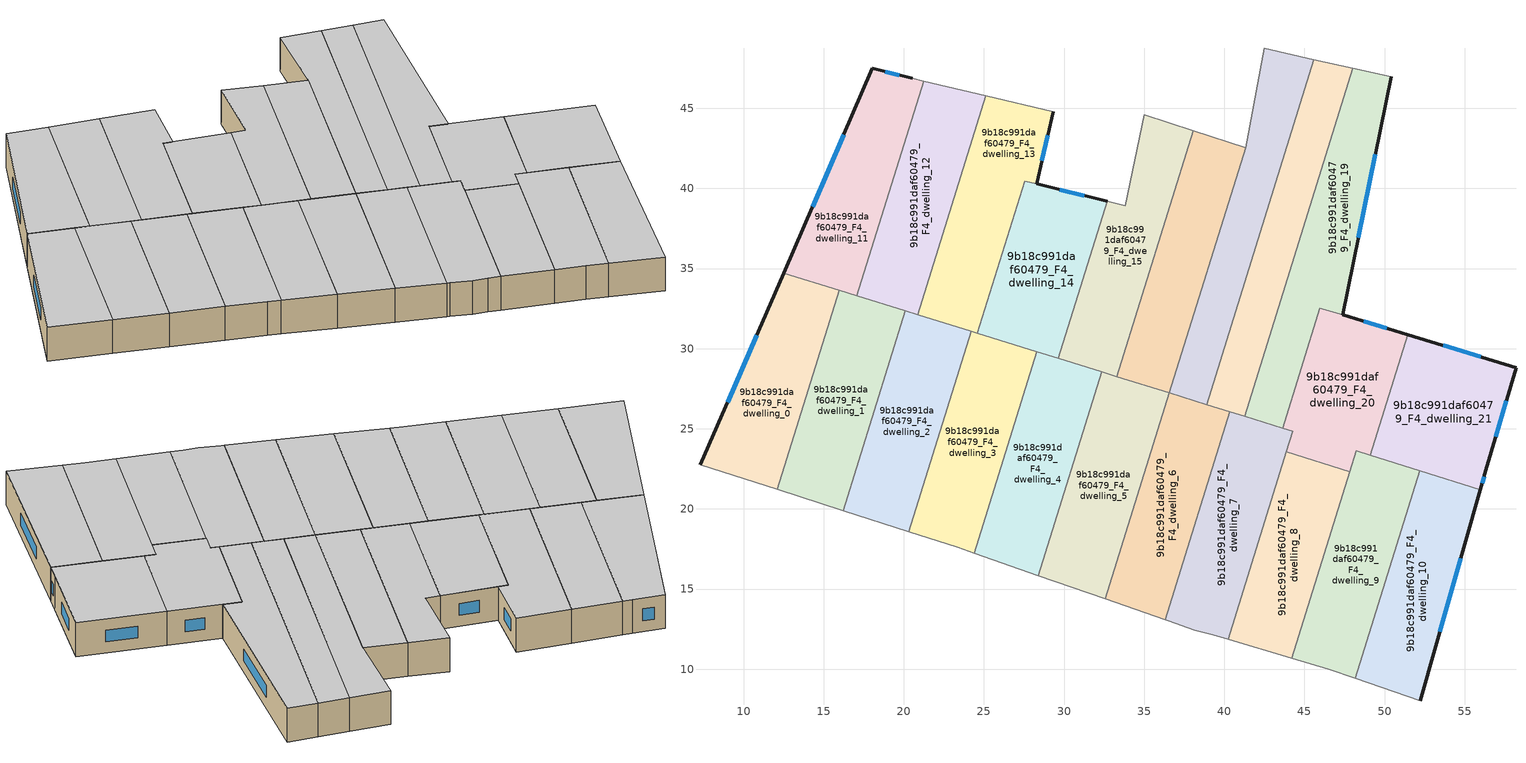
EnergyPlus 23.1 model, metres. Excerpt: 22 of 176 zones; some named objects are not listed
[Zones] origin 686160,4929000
9b18c991daf60479_F4_dwelling_0
 floor to 9b18c991daf60479_F3_dwelling_0 (EU_floor_Construction): 15.96,33.64 12.1,21.22 7.31,22.76 12.5,34.72 z12
 wall outside (EU_wall_Construction): 12.5,34.72 7.31,22.76 z12:15
 wall to 9b18c991daf60479_F4_dwelling_1 (EU_wall_Construction): 12.1,21.22 15.96,33.64 z12:15
 wall adiabatic (EU_wall_Construction): 7.31,22.76 12.1,21.22 z12:15
 wall to 9b18c991daf60479_F4_dwelling_11 (EU_wall_Construction): 15.96,33.64 12.5,34.72 z12:15
 window (EU_Window_Construction): 10.81,30.83 9,26.65 z12.98:14.02
 ceiling to 9b18c991daf60479_F5_dwelling_0 (EU_floor_Construction): 12.1,21.22 15.96,33.64 12.5,34.72 7.31,22.76 z15
9b18c991daf60479_F4_dwelling_1
 floor to 9b18c991daf60479_F3_dwelling_1 (EU_floor_Construction): 20.08,32.36 16.21,19.9 12.1,21.22 15.96,33.64 z12
 wall to 9b18c991daf60479_F4_dwelling_2 (EU_wall_Construction): 16.21,19.9 20.08,32.36 z12:15
 wall adiabatic (EU_wall_Construction): 12.1,21.22 16.21,19.9 z12:15
 wall to 9b18c991daf60479_F4_dwelling_12 (EU_wall_Construction): 20.08,32.36 17.08,33.3 z12:15
 wall to 9b18c991daf60479_F4_dwelling_11 (EU_wall_Construction): 17.08,33.3 15.96,33.64 z12:15
 ceiling to 9b18c991daf60479_F5_dwelling_1 (EU_floor_Construction): 16.21,19.9 20.08,32.36 15.96,33.64 12.1,21.22 z15
9b18c991daf60479_F4_dwelling_10
 floor to 9b18c991daf60479_F3_dwelling_10 (EU_floor_Construction): 55.98,21.21 52.24,8.05 48.17,9.43 52.2,22.39 z12
 wall outside (EU_wall_Construction): 52.24,8.05 55.98,21.21 z12:15
 wall adiabatic (EU_wall_Construction): 48.17,9.43 52.24,8.05 z12:15
 wall to 9b18c991daf60479_F4_dwelling_9 (EU_wall_Construction): 52.2,22.39 48.17,9.43 z12:15
 wall to 9b18c991daf60479_F4_dwelling_21 (EU_wall_Construction): 55.98,21.21 52.2,22.39 z12:15
 window (EU_Window_Construction): 53.46,12.33 54.76,16.93 z12.98:14.02
 ceiling to 9b18c991daf60479_F5_dwelling_10 (EU_floor_Construction): 52.24,8.05 55.98,21.21 52.2,22.39 48.17,9.43 z15
9b18c991daf60479_F4_dwelling_11
 floor to 9b18c991daf60479_F3_dwelling_11 (EU_floor_Construction): 21.24,46.69 17.08,33.3 12.5,34.72 18.04,47.5 20.51,46.87 z12
 wall outside (EU_wall_Construction): 20.51,46.87 18.04,47.5 12.5,34.72 z12:15
 wall adiabatic (EU_wall_Construction): 21.24,46.69 20.51,46.87 z12:15
 wall to 9b18c991daf60479_F4_dwelling_12 (EU_wall_Construction): 17.08,33.3 21.24,46.69 z12:15
 window (EU_Window_Construction): 16.24,43.34 14.3,38.87 / 19.71,47.07 18.85,47.29 z12.98:14.02
 ceiling to 9b18c991daf60479_F5_dwelling_11 (EU_floor_Construction): 17.08,33.3 21.24,46.69 20.51,46.87 18.04,47.5 12.5,34.72 z15
9b18c991daf60479_F4_dwelling_12
 floor to 9b18c991daf60479_F3_dwelling_12 (EU_floor_Construction): 25.11,45.77 20.87,32.12 17.08,33.3 21.24,46.69 z12
 wall to 9b18c991daf60479_F4_dwelling_13 (EU_wall_Construction): 20.87,32.12 25.11,45.77 z12:15
 wall adiabatic (EU_wall_Construction): 25.11,45.77 21.24,46.69 z12:15
 wall to 9b18c991daf60479_F4_dwelling_2 (EU_wall_Construction): 20.08,32.36 20.87,32.12 z12:15
 ceiling to 9b18c991daf60479_F5_dwelling_12 (EU_floor_Construction): 20.87,32.12 25.11,45.77 21.24,46.69 17.08,33.3 z15
9b18c991daf60479_F4_dwelling_13
 floor to 9b18c991daf60479_F3_dwelling_13 (EU_floor_Construction): 29.32,44.78 28.28,40.29 27.54,40.47 24.59,30.96 20.87,32.12 25.11,45.77 z12
 wall outside (EU_wall_Construction): 28.28,40.29 29.32,44.78 z12:15
 wall to 9b18c991daf60479_F4_dwelling_14 (EU_wall_Construction): 27.54,40.47 28.28,40.29 / 24.59,30.96 27.54,40.46 z12:15
 wall adiabatic (EU_wall_Construction): 29.32,44.78 25.11,45.77 z12:15
 wall to 9b18c991daf60479_F4_dwelling_2 (EU_wall_Construction): 20.87,32.12 24.19,31.09 z12:15
 wall to 9b18c991daf60479_F4_dwelling_3 (EU_wall_Construction): 24.19,31.09 24.59,30.96 z12:15
 window (EU_Window_Construction): 28.62,41.75 28.98,43.31 z12.98:14.02
 ceiling to 9b18c991daf60479_F5_dwelling_13 (EU_floor_Construction): 24.59,30.96 27.54,40.47 28.28,40.29 29.32,44.78 25.11,45.77 20.87,32.12 z15
9b18c991daf60479_F4_dwelling_14
 floor to 9b18c991daf60479_F3_dwelling_14 (EU_floor_Construction): 32.69,39.2 29.65,29.39 24.59,30.96 27.54,40.46 z12
 wall outside (EU_wall_Construction): 32.69,39.2 28.29,40.28 z12:15
 wall to 9b18c991daf60479_F4_dwelling_15 (EU_wall_Construction): 29.65,29.39 32.69,39.2 z12:15
 wall to 9b18c991daf60479_F4_dwelling_3 (EU_wall_Construction): 24.59,30.96 28.29,29.81 z12:15
 wall to 9b18c991daf60479_F4_dwelling_4 (EU_wall_Construction): 28.29,29.81 29.64,29.39 z12:15
 window (EU_Window_Construction): 31.26,39.55 29.72,39.93 z12.98:14.02
 ceiling to 9b18c991daf60479_F5_dwelling_14 (EU_floor_Construction): 29.65,29.39 32.69,39.2 27.54,40.46 24.59,30.96 z15
9b18c991daf60479_F4_dwelling_15
 floor to 9b18c991daf60479_F3_dwelling_15 (EU_floor_Construction): 38.06,43.62 33.29,28.26 29.65,29.39 32.69,39.2 33.82,38.92 35,44.61 z12
 wall adiabatic (EU_wall_Construction): 38.06,43.62 35,44.61 33.82,38.92 32.69,39.2 z12:15
 wall to 9b18c991daf60479_F4_dwelling_16 (EU_wall_Construction): 33.29,28.26 38.06,43.62 z12:15
 wall to 9b18c991daf60479_F4_dwelling_4 (EU_wall_Construction): 29.65,29.39 32.35,28.55 z12:15
 wall to 9b18c991daf60479_F4_dwelling_5 (EU_wall_Construction): 32.35,28.55 33.28,28.26 z12:15
 ceiling to 9b18c991daf60479_F5_dwelling_15 (EU_floor_Construction): 33.29,28.26 38.06,43.62 35,44.61 33.82,38.92 32.69,39.2 29.65,29.39 z15
9b18c991daf60479_F4_dwelling_16
 floor to 9b18c991daf60479_F3_dwelling_16 (EU_floor_Construction): 41.33,42.55 36.58,27.24 33.29,28.26 38.06,43.62 z12
 wall adiabatic (EU_wall_Construction): 41.33,42.55 38.06,43.62 z12:15
 wall to 9b18c991daf60479_F4_dwelling_17 (EU_wall_Construction): 36.58,27.24 41.33,42.55 z12:15
 wall to 9b18c991daf60479_F4_dwelling_5 (EU_wall_Construction): 33.29,28.26 36.58,27.24 z12:15
 ceiling to 9b18c991daf60479_F5_dwelling_16 (EU_floor_Construction): 36.58,27.24 41.33,42.55 38.06,43.62 33.29,28.26 z15
9b18c991daf60479_F4_dwelling_17
 floor to 9b18c991daf60479_F3_dwelling_17 (EU_floor_Construction): 45.6,48.04 38.91,26.51 36.58,27.24 41.33,42.55 42.48,48.74 z12
 wall adiabatic (EU_wall_Construction): 45.6,48.04 42.48,48.74 41.33,42.55 z12:15
 wall to 9b18c991daf60479_F4_dwelling_18 (EU_wall_Construction): 38.91,26.51 45.6,48.04 z12:15
 wall to 9b18c991daf60479_F4_dwelling_6 (EU_wall_Construction): 36.58,27.24 38.91,26.51 z12:15
 ceiling to 9b18c991daf60479_F5_dwelling_17 (EU_floor_Construction): 38.91,26.51 45.6,48.04 42.48,48.74 41.33,42.55 36.58,27.24 z15
9b18c991daf60479_F4_dwelling_18
 floor to 9b18c991daf60479_F3_dwelling_18 (EU_floor_Construction): 48.03,47.5 41.28,25.78 38.91,26.51 45.6,48.04 z12
 wall adiabatic (EU_wall_Construction): 48.03,47.5 45.6,48.04 z12:15
 wall to 9b18c991daf60479_F4_dwelling_19 (EU_wall_Construction): 41.28,25.78 48.03,47.5 z12:15
 wall to 9b18c991daf60479_F4_dwelling_7 (EU_wall_Construction): 40.33,26.07 41.28,25.78 z12:15
 wall to 9b18c991daf60479_F4_dwelling_6 (EU_wall_Construction): 38.91,26.51 40.33,26.07 z12:15
 ceiling to 9b18c991daf60479_F5_dwelling_18 (EU_floor_Construction): 41.28,25.78 48.03,47.5 45.6,48.04 38.91,26.51 z15
9b18c991daf60479_F4_dwelling_19
 floor to 9b18c991daf60479_F3_dwelling_19 (EU_floor_Construction): 50.41,46.97 47.39,32.11 45.96,32.54 43.63,25.05 41.28,25.78 48.03,47.5 z12
 wall outside (EU_wall_Construction): 47.39,32.11 50.41,46.97 z12:15
 wall adiabatic (EU_wall_Construction): 50.41,46.97 48.03,47.5 z12:15
 wall to 9b18c991daf60479_F4_dwelling_20 (EU_wall_Construction): 43.63,25.05 45.96,32.54 47.39,32.11 z12:15
 wall to 9b18c991daf60479_F4_dwelling_7 (EU_wall_Construction): 41.28,25.78 43.63,25.05 z12:15
 window (EU_Window_Construction): 48.37,36.94 49.43,42.13 z12.98:14.02
 ceiling to 9b18c991daf60479_F5_dwelling_19 (EU_floor_Construction): 43.63,25.05 45.96,32.54 47.39,32.11 50.41,46.97 48.03,47.5 41.28,25.78 z15
9b18c991daf60479_F4_dwelling_2
 floor to 9b18c991daf60479_F3_dwelling_2 (EU_floor_Construction): 24.19,31.09 20.31,18.58 16.21,19.9 20.08,32.36 z12
 wall to 9b18c991daf60479_F4_dwelling_3 (EU_wall_Construction): 20.31,18.58 24.19,31.09 z12:15
 wall adiabatic (EU_wall_Construction): 16.21,19.9 20.31,18.58 z12:15
 ceiling to 9b18c991daf60479_F5_dwelling_2 (EU_floor_Construction): 20.31,18.58 24.19,31.09 20.08,32.36 16.21,19.9 z15
9b18c991daf60479_F4_dwelling_20
 floor to 9b18c991daf60479_F3_dwelling_20 (EU_floor_Construction): 51.46,30.87 49.12,23.34 48.23,23.62 47.83,22.33 43.87,23.56 44.28,24.85 43.64,25.05 45.96,32.54 z12
 wall outside (EU_wall_Construction): 51.46,30.87 47.39,32.1 z12:15
 wall to 9b18c991daf60479_F4_dwelling_21 (EU_wall_Construction): 49.12,23.34 51.46,30.87 z12:15
 wall to 9b18c991daf60479_F4_dwelling_8 (EU_wall_Construction): 43.87,23.56 47.83,22.33 z12:15
 wall to 9b18c991daf60479_F4_dwelling_9 (EU_wall_Construction): 47.83,22.33 48.23,23.62 49.12,23.34 z12:15
 wall to 9b18c991daf60479_F4_dwelling_7 (EU_wall_Construction): 43.64,25.05 44.28,24.85 43.87,23.56 z12:15
 window (EU_Window_Construction): 50.13,31.27 48.71,31.7 z12.98:14.02
 ceiling to 9b18c991daf60479_F5_dwelling_20 (EU_floor_Construction): 49.12,23.34 51.46,30.87 45.96,32.54 43.64,25.05 44.28,24.85 43.87,23.56 47.83,22.33 48.23,23.62 z15
9b18c991daf60479_F4_dwelling_21
 floor to 9b18c991daf60479_F3_dwelling_21 (EU_floor_Construction): 58.2,28.83 56.32,22.42 55.98,21.21 49.12,23.34 51.46,30.87 z12
 wall outside (EU_wall_Construction): 55.98,21.21 56.32,22.42 58.2,28.83 51.46,30.87 z12:15
 wall to 9b18c991daf60479_F4_dwelling_9 (EU_wall_Construction): 49.12,23.34 52.2,22.39 z12:15
 window (EU_Window_Construction): 56.01,29.49 53.65,30.21 / 56.93,24.5 57.59,26.74 / 56.09,21.6 56.21,22.02 z12.98:14.02
 ceiling to 9b18c991daf60479_F5_dwelling_21 (EU_floor_Construction): 55.98,21.21 56.32,22.42 58.2,28.83 51.46,30.87 49.12,23.34 z15
9b18c991daf60479_F4_dwelling_3
 floor to 9b18c991daf60479_F3_dwelling_3 (EU_floor_Construction): 28.29,29.81 24.39,17.25 23.36,17.61 20.31,18.58 24.19,31.09 z12
 wall to 9b18c991daf60479_F4_dwelling_4 (EU_wall_Construction): 24.39,17.25 28.29,29.81 z12:15
 wall adiabatic (EU_wall_Construction): 20.31,18.58 23.36,17.61 24.39,17.25 z12:15
 ceiling to 9b18c991daf60479_F5_dwelling_3 (EU_floor_Construction): 24.39,17.25 28.29,29.81 24.19,31.09 20.31,18.58 23.36,17.61 z15
9b18c991daf60479_F4_dwelling_4
 floor to 9b18c991daf60479_F3_dwelling_4 (EU_floor_Construction): 32.35,28.55 28.4,15.85 24.39,17.25 28.29,29.81 z12
 wall to 9b18c991daf60479_F4_dwelling_5 (EU_wall_Construction): 28.4,15.85 32.35,28.55 z12:15
 wall adiabatic (EU_wall_Construction): 24.39,17.25 28.4,15.85 z12:15
 ceiling to 9b18c991daf60479_F5_dwelling_4 (EU_floor_Construction): 28.4,15.85 32.35,28.55 28.29,29.81 24.39,17.25 z15
9b18c991daf60479_F4_dwelling_5
 floor to 9b18c991daf60479_F3_dwelling_5 (EU_floor_Construction): 36.58,27.24 32.58,14.38 28.4,15.85 32.35,28.55 z12
 wall to 9b18c991daf60479_F4_dwelling_6 (EU_wall_Construction): 32.58,14.38 36.58,27.24 z12:15
 wall adiabatic (EU_wall_Construction): 28.4,15.85 32.58,14.38 z12:15
 ceiling to 9b18c991daf60479_F5_dwelling_5 (EU_floor_Construction): 32.58,14.38 36.58,27.24 32.35,28.55 28.4,15.85 z15
9b18c991daf60479_F4_dwelling_6
 floor to 9b18c991daf60479_F3_dwelling_6 (EU_floor_Construction): 40.33,26.07 36.3,13.09 32.58,14.38 36.58,27.24 z12
 wall adiabatic (EU_wall_Construction): 32.58,14.38 36.3,13.09 z12:15
 wall to 9b18c991daf60479_F4_dwelling_7 (EU_wall_Construction): 36.3,13.09 40.33,26.07 z12:15
 ceiling to 9b18c991daf60479_F5_dwelling_6 (EU_floor_Construction): 36.3,13.09 40.33,26.07 36.58,27.24 32.58,14.38 z15
9b18c991daf60479_F4_dwelling_7
 floor to 9b18c991daf60479_F3_dwelling_7 (EU_floor_Construction): 44.28,24.85 40.24,11.87 39.29,12.16 38.14,12.43 36.5,13.02 36.3,13.09 40.33,26.07 z12
 wall adiabatic (EU_wall_Construction): 36.3,13.09 36.5,13.02 38.14,12.43 39.29,12.16 40.24,11.87 z12:15
 wall to 9b18c991daf60479_F4_dwelling_8 (EU_wall_Construction): 40.24,11.87 43.87,23.56 z12:15
 ceiling to 9b18c991daf60479_F5_dwelling_7 (EU_floor_Construction): 40.24,11.87 44.28,24.85 40.33,26.07 36.3,13.09 36.5,13.02 38.14,12.43 39.29,12.16 z15
9b18c991daf60479_F4_dwelling_8
 floor to 9b18c991daf60479_F3_dwelling_8 (EU_floor_Construction): 47.83,22.33 44.21,10.68 40.24,11.87 43.87,23.56 z12
 wall adiabatic (EU_wall_Construction): 40.24,11.87 44.21,10.68 z12:15
 wall to 9b18c991daf60479_F4_dwelling_9 (EU_wall_Construction): 44.21,10.68 47.83,22.33 z12:15
 ceiling to 9b18c991daf60479_F5_dwelling_8 (EU_floor_Construction): 44.21,10.68 47.83,22.33 43.87,23.56 40.24,11.87 z15
9b18c991daf60479_F4_dwelling_9
 floor to 9b18c991daf60479_F3_dwelling_9 (EU_floor_Construction): 52.2,22.39 48.17,9.43 46.52,9.99 44.21,10.68 48.23,23.62 z12
 wall adiabatic (EU_wall_Construction): 44.21,10.68 46.52,9.99 48.17,9.43 z12:15
 ceiling to 9b18c991daf60479_F5_dwelling_9 (EU_floor_Construction): 48.17,9.43 52.2,22.39 48.23,23.62 44.21,10.68 46.52,9.99 z15
[Building]
EU S2 Campaign: North Axis=0; Terrain=City; Solar Distribution=FullExterior
[Site:Location]
Bologna: Latitude=44.5; Longitude=11.25; Time Zone=1; Elevation=37
[SizingPeriod:WeatherFileDays]
AnnualSizingPeriod: Begin Month=1; Begin Day of Month=1; End Month=12; End Day of Month=31; Day of Week for Start Day=Monday; Use Weather File Daylight Saving Period=No; Use Weather File Rain and Snow Indicators=No
[MATERIAL]
EU_InternalMass_Material: Roughness=MediumRough; Thickness=0.1; Conductivity=1; Density=1800; Specific Heat=900; Thermal Absorptance=0.9; Solar Absorptance=0.7; Visible Absorptance=0.7
[MATERIAL:NOMASS] Roughness=MediumRough; Thermal Absorptance=0.9; Solar Absorptance=0.7; Visible Absorptance=0.7
Name | Thermal Resistance
EU_wall_NoMass | 0.905828
EU_floor_NoMass | 0.67114
[WINDOWMATERIAL:SIMPLEGLAZINGSYSTEM]
EU_Window_SimpleGlazing: UFactor=4.52486; Solar Heat Gain Coefficient=0.85; Visible Transmittance=0.85
[CONSTRUCTION]
EU_wall_Construction: EU_wall_NoMass
EU_floor_Construction: EU_floor_NoMass
EU_Window_Construction: EU_Window_SimpleGlazing
EU_InternalMass_Construction: EU_InternalMass_Material
[ZONE] Type=1; Multiplier=1; Ceiling Height=autocalculate; Floor Area=autocalculate; Part of Total Floor Area=Yes
Name | Volume
9b18c991daf60479_F4_dwelling_0 | 168.732
9b18c991daf60479_F4_dwelling_1 | 168.704
9b18c991daf60479_F4_dwelling_10 | 168.722
9b18c991daf60479_F4_dwelling_11 | 168.71
9b18c991daf60479_F4_dwelling_12 | 168.747
9b18c991daf60479_F4_dwelling_13 | 176.865
9b18c991daf60479_F4_dwelling_14 | 160.482
9b18c991daf60479_F4_dwelling_15 | 168.712
9b18c991daf60479_F4_dwelling_16 | 166.007
9b18c991daf60479_F4_dwelling_17 | 171.425
9b18c991daf60479_F4_dwelling_18 | 168.713
9b18c991daf60479_F4_dwelling_19 | 201.921
9b18c991daf60479_F4_dwelling_2 | 168.715
9b18c991daf60479_F4_dwelling_20 | 152.236
9b18c991daf60479_F4_dwelling_21 | 168.708
9b18c991daf60479_F4_dwelling_3; 9b18c991daf60479_F4_dwelling_9 | 168.719
9b18c991daf60479_F4_dwelling_4 | 168.702
9b18c991daf60479_F4_dwelling_5 | 177.752
9b18c991daf60479_F4_dwelling_6 | 159.712
9b18c991daf60479_F4_dwelling_7 | 168.714
9b18c991daf60479_F4_dwelling_8 | 151.936
[INTERNALMASS] Construction=EU_InternalMass_Construction
Name | Zone or ZoneList | Surface Area
9b18c991daf60479_F4_dwelling_0_EU_InternalMass | 9b18c991daf60479_F4_dwelling_0 | 56.2443
9b18c991daf60479_F4_dwelling_1_EU_InternalMass | 9b18c991daf60479_F4_dwelling_1 | 56.2346
9b18c991daf60479_F4_dwelling_2_EU_InternalMass | 9b18c991daf60479_F4_dwelling_2 | 56.2382
9b18c991daf60479_F4_dwelling_3_EU_InternalMass | 9b18c991daf60479_F4_dwelling_3 | 56.2398
9b18c991daf60479_F4_dwelling_4_EU_InternalMass | 9b18c991daf60479_F4_dwelling_4 | 56.234
9b18c991daf60479_F4_dwelling_5_EU_InternalMass | 9b18c991daf60479_F4_dwelling_5 | 59.2505
9b18c991daf60479_F4_dwelling_6_EU_InternalMass | 9b18c991daf60479_F4_dwelling_6 | 53.2371
9b18c991daf60479_F4_dwelling_7_EU_InternalMass | 9b18c991daf60479_F4_dwelling_7 | 56.2377
9b18c991daf60479_F4_dwelling_8_EU_InternalMass | 9b18c991daf60479_F4_dwelling_8 | 50.641
9b18c991daf60479_F4_dwelling_9_EU_InternalMass | 9b18c991daf60479_F4_dwelling_9 | 56.2395
9b18c991daf60479_F4_dwelling_10_EU_InternalMass | 9b18c991daf60479_F4_dwelling_10 | 56.2407
9b18c991daf60479_F4_dwelling_11_EU_InternalMass | 9b18c991daf60479_F4_dwelling_11 | 56.237
9b18c991daf60479_F4_dwelling_12_EU_InternalMass | 9b18c991daf60479_F4_dwelling_12 | 56.249
9b18c991daf60479_F4_dwelling_13_EU_InternalMass | 9b18c991daf60479_F4_dwelling_13 | 58.9541
9b18c991daf60479_F4_dwelling_14_EU_InternalMass | 9b18c991daf60479_F4_dwelling_14 | 53.5093
9b18c991daf60479_F4_dwelling_15_EU_InternalMass | 9b18c991daf60479_F4_dwelling_15 | 56.2372
9b18c991daf60479_F4_dwelling_16_EU_InternalMass | 9b18c991daf60479_F4_dwelling_16 | 55.3355
9b18c991daf60479_F4_dwelling_17_EU_InternalMass | 9b18c991daf60479_F4_dwelling_17 | 57.1422
9b18c991daf60479_F4_dwelling_18_EU_InternalMass | 9b18c991daf60479_F4_dwelling_18 | 56.2373
9b18c991daf60479_F4_dwelling_19_EU_InternalMass | 9b18c991daf60479_F4_dwelling_19 | 67.3081
9b18c991daf60479_F4_dwelling_20_EU_InternalMass | 9b18c991daf60479_F4_dwelling_20 | 50.7654
9b18c991daf60479_F4_dwelling_21_EU_InternalMass | 9b18c991daf60479_F4_dwelling_21 | 56.2363
[OTHEREQUIPMENT] Fuel Type=Electricity; Design Level Calculation Method=Watts/Area; Power per Zone Floor Area=1; Fraction Latent=0; Fraction Radiant=0; Fraction Lost=0; Carbon Dioxide Generation Rate=0; EndUse Subcategory=EU_Step8_InternalGains
Name | Zone or ZoneList or Space or SpaceList | Schedule
EU_Step8_InternalGain_9b18c991daf60479_F4_dwelling_0_f000 | 9b18c991daf60479_F4_dwelling_0 | EU_Step8_GainSchedule_9b18c991daf60479_F4_dwelling_0_f000
EU_Step8_InternalGain_9b18c991daf60479_F4_dwelling_1_f000 | 9b18c991daf60479_F4_dwelling_1 | EU_Step8_GainSchedule_9b18c991daf60479_F4_dwelling_1_f000
EU_Step8_InternalGain_9b18c991daf60479_F4_dwelling_2_f000 | 9b18c991daf60479_F4_dwelling_2 | EU_Step8_GainSchedule_9b18c991daf60479_F4_dwelling_2_f000
EU_Step8_InternalGain_9b18c991daf60479_F4_dwelling_3_f000 | 9b18c991daf60479_F4_dwelling_3 | EU_Step8_GainSchedule_9b18c991daf60479_F4_dwelling_3_f000
EU_Step8_InternalGain_9b18c991daf60479_F4_dwelling_4_f000 | 9b18c991daf60479_F4_dwelling_4 | EU_Step8_GainSchedule_9b18c991daf60479_F4_dwelling_4_f000
EU_Step8_InternalGain_9b18c991daf60479_F4_dwelling_5_f000 | 9b18c991daf60479_F4_dwelling_5 | EU_Step8_GainSchedule_9b18c991daf60479_F4_dwelling_5_f000
EU_Step8_InternalGain_9b18c991daf60479_F4_dwelling_6_f000 | 9b18c991daf60479_F4_dwelling_6 | EU_Step8_GainSchedule_9b18c991daf60479_F4_dwelling_6_f000
EU_Step8_InternalGain_9b18c991daf60479_F4_dwelling_7_f000 | 9b18c991daf60479_F4_dwelling_7 | EU_Step8_GainSchedule_9b18c991daf60479_F4_dwelling_7_f000
EU_Step8_InternalGain_9b18c991daf60479_F4_dwelling_8_f000 | 9b18c991daf60479_F4_dwelling_8 | EU_Step8_GainSchedule_9b18c991daf60479_F4_dwelling_8_f000
EU_Step8_InternalGain_9b18c991daf60479_F4_dwelling_9_f000 | 9b18c991daf60479_F4_dwelling_9 | EU_Step8_GainSchedule_9b18c991daf60479_F4_dwelling_9_f000
EU_Step8_InternalGain_9b18c991daf60479_F4_dwelling_10_f000 | 9b18c991daf60479_F4_dwelling_10 | EU_Step8_GainSchedule_9b18c991daf60479_F4_dwelling_10_f000
EU_Step8_InternalGain_9b18c991daf60479_F4_dwelling_11_f000 | 9b18c991daf60479_F4_dwelling_11 | EU_Step8_GainSchedule_9b18c991daf60479_F4_dwelling_11_f000
EU_Step8_InternalGain_9b18c991daf60479_F4_dwelling_12_f000 | 9b18c991daf60479_F4_dwelling_12 | EU_Step8_GainSchedule_9b18c991daf60479_F4_dwelling_12_f000
EU_Step8_InternalGain_9b18c991daf60479_F4_dwelling_13_f000 | 9b18c991daf60479_F4_dwelling_13 | EU_Step8_GainSchedule_9b18c991daf60479_F4_dwelling_13_f000
EU_Step8_InternalGain_9b18c991daf60479_F4_dwelling_14_f000 | 9b18c991daf60479_F4_dwelling_14 | EU_Step8_GainSchedule_9b18c991daf60479_F4_dwelling_14_f000
EU_Step8_InternalGain_9b18c991daf60479_F4_dwelling_15_f000 | 9b18c991daf60479_F4_dwelling_15 | EU_Step8_GainSchedule_9b18c991daf60479_F4_dwelling_15_f000
EU_Step8_InternalGain_9b18c991daf60479_F4_dwelling_16_f000 | 9b18c991daf60479_F4_dwelling_16 | EU_Step8_GainSchedule_9b18c991daf60479_F4_dwelling_16_f000
EU_Step8_InternalGain_9b18c991daf60479_F4_dwelling_17_f000 | 9b18c991daf60479_F4_dwelling_17 | EU_Step8_GainSchedule_9b18c991daf60479_F4_dwelling_17_f000
EU_Step8_InternalGain_9b18c991daf60479_F4_dwelling_18_f000 | 9b18c991daf60479_F4_dwelling_18 | EU_Step8_GainSchedule_9b18c991daf60479_F4_dwelling_18_f000
EU_Step8_InternalGain_9b18c991daf60479_F4_dwelling_19_f000 | 9b18c991daf60479_F4_dwelling_19 | EU_Step8_GainSchedule_9b18c991daf60479_F4_dwelling_19_f000
EU_Step8_InternalGain_9b18c991daf60479_F4_dwelling_20_f000 | 9b18c991daf60479_F4_dwelling_20 | EU_Step8_GainSchedule_9b18c991daf60479_F4_dwelling_20_f000
EU_Step8_InternalGain_9b18c991daf60479_F4_dwelling_21_f000 | 9b18c991daf60479_F4_dwelling_21 | EU_Step8_GainSchedule_9b18c991daf60479_F4_dwelling_21_f000
[ZONEVENTILATION:DESIGNFLOWRATE] Schedule=EU_AlwaysOn; Design Flow Rate Calculation Method=AirChanges/Hour; Air Changes per Hour=0.73129; Ventilation Type=Natural; Fan Pressure Rise=0; Fan Total Efficiency=1; Constant Term Coefficient=1; Temperature Term Coefficient=0; Velocity Term Coefficient=0; Velocity Squared Term Coefficient=0; Minimum Indoor Temperature=-100; Maximum Indoor Temperature=100; Delta Temperature=-100; Minimum Outdoor Temperature=-100; Maximum Outdoor Temperature=100; Maximum Wind Speed=40
Name | Zone or ZoneList or Space or SpaceList
EU_ConstantAir_9b18c991daf60479_F4_dwelling_0 | 9b18c991daf60479_F4_dwelling_0
EU_ConstantAir_9b18c991daf60479_F4_dwelling_1 | 9b18c991daf60479_F4_dwelling_1
EU_ConstantAir_9b18c991daf60479_F4_dwelling_2 | 9b18c991daf60479_F4_dwelling_2
EU_ConstantAir_9b18c991daf60479_F4_dwelling_3 | 9b18c991daf60479_F4_dwelling_3
EU_ConstantAir_9b18c991daf60479_F4_dwelling_4 | 9b18c991daf60479_F4_dwelling_4
EU_ConstantAir_9b18c991daf60479_F4_dwelling_5 | 9b18c991daf60479_F4_dwelling_5
EU_ConstantAir_9b18c991daf60479_F4_dwelling_6 | 9b18c991daf60479_F4_dwelling_6
EU_ConstantAir_9b18c991daf60479_F4_dwelling_7 | 9b18c991daf60479_F4_dwelling_7
EU_ConstantAir_9b18c991daf60479_F4_dwelling_8 | 9b18c991daf60479_F4_dwelling_8
EU_ConstantAir_9b18c991daf60479_F4_dwelling_9 | 9b18c991daf60479_F4_dwelling_9
EU_ConstantAir_9b18c991daf60479_F4_dwelling_10 | 9b18c991daf60479_F4_dwelling_10
EU_ConstantAir_9b18c991daf60479_F4_dwelling_11 | 9b18c991daf60479_F4_dwelling_11
EU_ConstantAir_9b18c991daf60479_F4_dwelling_12 | 9b18c991daf60479_F4_dwelling_12
EU_ConstantAir_9b18c991daf60479_F4_dwelling_13 | 9b18c991daf60479_F4_dwelling_13
EU_ConstantAir_9b18c991daf60479_F4_dwelling_14 | 9b18c991daf60479_F4_dwelling_14
EU_ConstantAir_9b18c991daf60479_F4_dwelling_15 | 9b18c991daf60479_F4_dwelling_15
EU_ConstantAir_9b18c991daf60479_F4_dwelling_16 | 9b18c991daf60479_F4_dwelling_16
EU_ConstantAir_9b18c991daf60479_F4_dwelling_17 | 9b18c991daf60479_F4_dwelling_17
EU_ConstantAir_9b18c991daf60479_F4_dwelling_18 | 9b18c991daf60479_F4_dwelling_18
EU_ConstantAir_9b18c991daf60479_F4_dwelling_19 | 9b18c991daf60479_F4_dwelling_19
EU_ConstantAir_9b18c991daf60479_F4_dwelling_20 | 9b18c991daf60479_F4_dwelling_20
EU_ConstantAir_9b18c991daf60479_F4_dwelling_21 | 9b18c991daf60479_F4_dwelling_21
[HVACTEMPLATE:ZONE:IDEALLOADSAIRSYSTEM] System Availability Schedule=EU_AlwaysOn; Maximum Heating Supply Air Temperature=50; Minimum Cooling Supply Air Temperature=13; Maximum Heating Supply Air Humidity Ratio=0.0156; Minimum Cooling Supply Air Humidity Ratio=0.0077; Heating Limit=NoLimit; Cooling Limit=NoLimit; Heating Availability Schedule=EU_AlwaysOn; Cooling Availability Schedule=EU_CoolingOff; Dehumidification Control Type=ConstantSensibleHeatRatio; Cooling Sensible Heat Ratio=0.7; Dehumidification Setpoint=60; Humidification Control Type=None; Humidification Setpoint=30; Outdoor Air Method=None; Outdoor Air Flow Rate per Person=0.00944; Outdoor Air Flow Rate per Zone Floor Area=0; Outdoor Air Flow Rate per Zone=0; Demand Controlled Ventilation Type=None; Outdoor Air Economizer Type=NoEconomizer; Heat Recovery Type=None; Sensible Heat Recovery Effectiveness=0.7; Latent Heat Recovery Effectiveness=0.65
Name | Template Thermostat
9b18c991daf60479_F4_dwelling_0 | EU_HeatOnly_9b18c991daf60479_F4_dwelling_0
9b18c991daf60479_F4_dwelling_1 | EU_HeatOnly_9b18c991daf60479_F4_dwelling_1
9b18c991daf60479_F4_dwelling_2 | EU_HeatOnly_9b18c991daf60479_F4_dwelling_2
9b18c991daf60479_F4_dwelling_3 | EU_HeatOnly_9b18c991daf60479_F4_dwelling_3
9b18c991daf60479_F4_dwelling_4 | EU_HeatOnly_9b18c991daf60479_F4_dwelling_4
9b18c991daf60479_F4_dwelling_5 | EU_HeatOnly_9b18c991daf60479_F4_dwelling_5
9b18c991daf60479_F4_dwelling_6 | EU_HeatOnly_9b18c991daf60479_F4_dwelling_6
9b18c991daf60479_F4_dwelling_7 | EU_HeatOnly_9b18c991daf60479_F4_dwelling_7
9b18c991daf60479_F4_dwelling_8 | EU_HeatOnly_9b18c991daf60479_F4_dwelling_8
9b18c991daf60479_F4_dwelling_9 | EU_HeatOnly_9b18c991daf60479_F4_dwelling_9
9b18c991daf60479_F4_dwelling_10 | EU_HeatOnly_9b18c991daf60479_F4_dwelling_10
9b18c991daf60479_F4_dwelling_11 | EU_HeatOnly_9b18c991daf60479_F4_dwelling_11
9b18c991daf60479_F4_dwelling_12 | EU_HeatOnly_9b18c991daf60479_F4_dwelling_12
9b18c991daf60479_F4_dwelling_13 | EU_HeatOnly_9b18c991daf60479_F4_dwelling_13
9b18c991daf60479_F4_dwelling_14 | EU_HeatOnly_9b18c991daf60479_F4_dwelling_14
9b18c991daf60479_F4_dwelling_15 | EU_HeatOnly_9b18c991daf60479_F4_dwelling_15
9b18c991daf60479_F4_dwelling_16 | EU_HeatOnly_9b18c991daf60479_F4_dwelling_16
9b18c991daf60479_F4_dwelling_17 | EU_HeatOnly_9b18c991daf60479_F4_dwelling_17
9b18c991daf60479_F4_dwelling_18 | EU_HeatOnly_9b18c991daf60479_F4_dwelling_18
9b18c991daf60479_F4_dwelling_19 | EU_HeatOnly_9b18c991daf60479_F4_dwelling_19
9b18c991daf60479_F4_dwelling_20 | EU_HeatOnly_9b18c991daf60479_F4_dwelling_20
9b18c991daf60479_F4_dwelling_21 | EU_HeatOnly_9b18c991daf60479_F4_dwelling_21
[SIZING:ZONE] Zone Cooling Design Supply Air Temperature Input Method=SupplyAirTemperature; Zone Cooling Design Supply Air Temperature=13; Zone Heating Design Supply Air Temperature Input Method=SupplyAirTemperature; Zone Heating Design Supply Air Temperature=50; Zone Cooling Design Supply Air Humidity Ratio=0.008; Zone Heating Design Supply Air Humidity Ratio=0.008; Cooling Design Air Flow Method=DesignDay; Cooling Design Air Flow Rate=0; Cooling Minimum Air Flow per Zone Floor Area=0.000762; Cooling Minimum Air Flow=0; Cooling Minimum Air Flow Fraction=0.2; Heating Design Air Flow Method=DesignDay; Heating Design Air Flow Rate=0; Heating Maximum Air Flow per Zone Floor Area=0.002032; Heating Maximum Air Flow=0.141576; Heating Maximum Air Flow Fraction=0.3; Account for Dedicated Outdoor Air System=No; Dedicated Outdoor Air System Control Strategy=NeutralSupplyAir; Dedicated Outdoor Air Low Setpoint Temperature for Design=autosize; Dedicated Outdoor Air High Setpoint Temperature for Design=autosize; Zone Load Sizing Method=Sensible Load Only No Latent Load; Zone Latent Cooling Design Supply Air Humidity Ratio Input Method=HumidityRatioDifference; Zone Cooling Design Supply Air Humidity Ratio Difference=0.005; Zone Latent Heating Design Supply Air Humidity Ratio Input Method=HumidityRatioDifference; Zone Humidification Design Supply Air Humidity Ratio Difference=0.005
9b18c991daf60479_F4_dwelling_0; 9b18c991daf60479_F4_dwelling_1; 9b18c991daf60479_F4_dwelling_2; 9b18c991daf60479_F4_dwelling_3; 9b18c991daf60479_F4_dwelling_4; 9b18c991daf60479_F4_dwelling_5; 9b18c991daf60479_F4_dwelling_6; 9b18c991daf60479_F4_dwelling_7; 9b18c991daf60479_F4_dwelling_8; 9b18c991daf60479_F4_dwelling_9; 9b18c991daf60479_F4_dwelling_10; 9b18c991daf60479_F4_dwelling_11; 9b18c991daf60479_F4_dwelling_12; 9b18c991daf60479_F4_dwelling_13; 9b18c991daf60479_F4_dwelling_14; 9b18c991daf60479_F4_dwelling_15; 9b18c991daf60479_F4_dwelling_16; 9b18c991daf60479_F4_dwelling_17; 9b18c991daf60479_F4_dwelling_18; 9b18c991daf60479_F4_dwelling_19; 9b18c991daf60479_F4_dwelling_20; 9b18c991daf60479_F4_dwelling_21
[SCHEDULE:CONSTANT]
Name | Hourly Value
EU_AlwaysOn | 1
EU_CoolingOff | 0
[SCHEDULE:FILE] Column Number=1; Rows to Skip at Top=0; Number of Hours of Data=8760; Column Separator=Comma; Interpolate to Timestep=No; Minutes per Item=60; Adjust Schedule for Daylight Savings=Yes
Name | File
EU_Step8_GainSchedule_9b18c991daf60479_F4_dwelling_0_f000 | ../../schedules/9b18c991daf60479/9b18c991daf60479_F4_dwelling_0_f000_gain.csv
EU_Step8_GainSchedule_9b18c991daf60479_F4_dwelling_1_f000 | ../../schedules/9b18c991daf60479/9b18c991daf60479_F4_dwelling_1_f000_gain.csv
EU_Step8_GainSchedule_9b18c991daf60479_F4_dwelling_2_f000 | ../../schedules/9b18c991daf60479/9b18c991daf60479_F4_dwelling_2_f000_gain.csv
EU_Step8_GainSchedule_9b18c991daf60479_F4_dwelling_3_f000 | ../../schedules/9b18c991daf60479/9b18c991daf60479_F4_dwelling_3_f000_gain.csv
EU_Step8_GainSchedule_9b18c991daf60479_F4_dwelling_4_f000 | ../../schedules/9b18c991daf60479/9b18c991daf60479_F4_dwelling_4_f000_gain.csv
EU_Step8_GainSchedule_9b18c991daf60479_F4_dwelling_5_f000 | ../../schedules/9b18c991daf60479/9b18c991daf60479_F4_dwelling_5_f000_gain.csv
EU_Step8_GainSchedule_9b18c991daf60479_F4_dwelling_6_f000 | ../../schedules/9b18c991daf60479/9b18c991daf60479_F4_dwelling_6_f000_gain.csv
EU_Step8_GainSchedule_9b18c991daf60479_F4_dwelling_7_f000 | ../../schedules/9b18c991daf60479/9b18c991daf60479_F4_dwelling_7_f000_gain.csv
EU_Step8_GainSchedule_9b18c991daf60479_F4_dwelling_8_f000 | ../../schedules/9b18c991daf60479/9b18c991daf60479_F4_dwelling_8_f000_gain.csv
EU_Step8_GainSchedule_9b18c991daf60479_F4_dwelling_9_f000 | ../../schedules/9b18c991daf60479/9b18c991daf60479_F4_dwelling_9_f000_gain.csv
EU_Step8_GainSchedule_9b18c991daf60479_F4_dwelling_10_f000 | ../../schedules/9b18c991daf60479/9b18c991daf60479_F4_dwelling_10_f000_gain.csv
EU_Step8_GainSchedule_9b18c991daf60479_F4_dwelling_11_f000 | ../../schedules/9b18c991daf60479/9b18c991daf60479_F4_dwelling_11_f000_gain.csv
EU_Step8_GainSchedule_9b18c991daf60479_F4_dwelling_12_f000 | ../../schedules/9b18c991daf60479/9b18c991daf60479_F4_dwelling_12_f000_gain.csv
EU_Step8_GainSchedule_9b18c991daf60479_F4_dwelling_13_f000 | ../../schedules/9b18c991daf60479/9b18c991daf60479_F4_dwelling_13_f000_gain.csv
EU_Step8_GainSchedule_9b18c991daf60479_F4_dwelling_14_f000 | ../../schedules/9b18c991daf60479/9b18c991daf60479_F4_dwelling_14_f000_gain.csv
EU_Step8_GainSchedule_9b18c991daf60479_F4_dwelling_15_f000 | ../../schedules/9b18c991daf60479/9b18c991daf60479_F4_dwelling_15_f000_gain.csv
EU_Step8_GainSchedule_9b18c991daf60479_F4_dwelling_16_f000 | ../../schedules/9b18c991daf60479/9b18c991daf60479_F4_dwelling_16_f000_gain.csv
EU_Step8_GainSchedule_9b18c991daf60479_F4_dwelling_17_f000 | ../../schedules/9b18c991daf60479/9b18c991daf60479_F4_dwelling_17_f000_gain.csv
EU_Step8_GainSchedule_9b18c991daf60479_F4_dwelling_18_f000 | ../../schedules/9b18c991daf60479/9b18c991daf60479_F4_dwelling_18_f000_gain.csv
EU_Step8_GainSchedule_9b18c991daf60479_F4_dwelling_19_f000 | ../../schedules/9b18c991daf60479/9b18c991daf60479_F4_dwelling_19_f000_gain.csv
EU_Step8_GainSchedule_9b18c991daf60479_F4_dwelling_20_f000 | ../../schedules/9b18c991daf60479/9b18c991daf60479_F4_dwelling_20_f000_gain.csv
EU_Step8_GainSchedule_9b18c991daf60479_F4_dwelling_21_f000 | ../../schedules/9b18c991daf60479/9b18c991daf60479_F4_dwelling_21_f000_gain.csv
